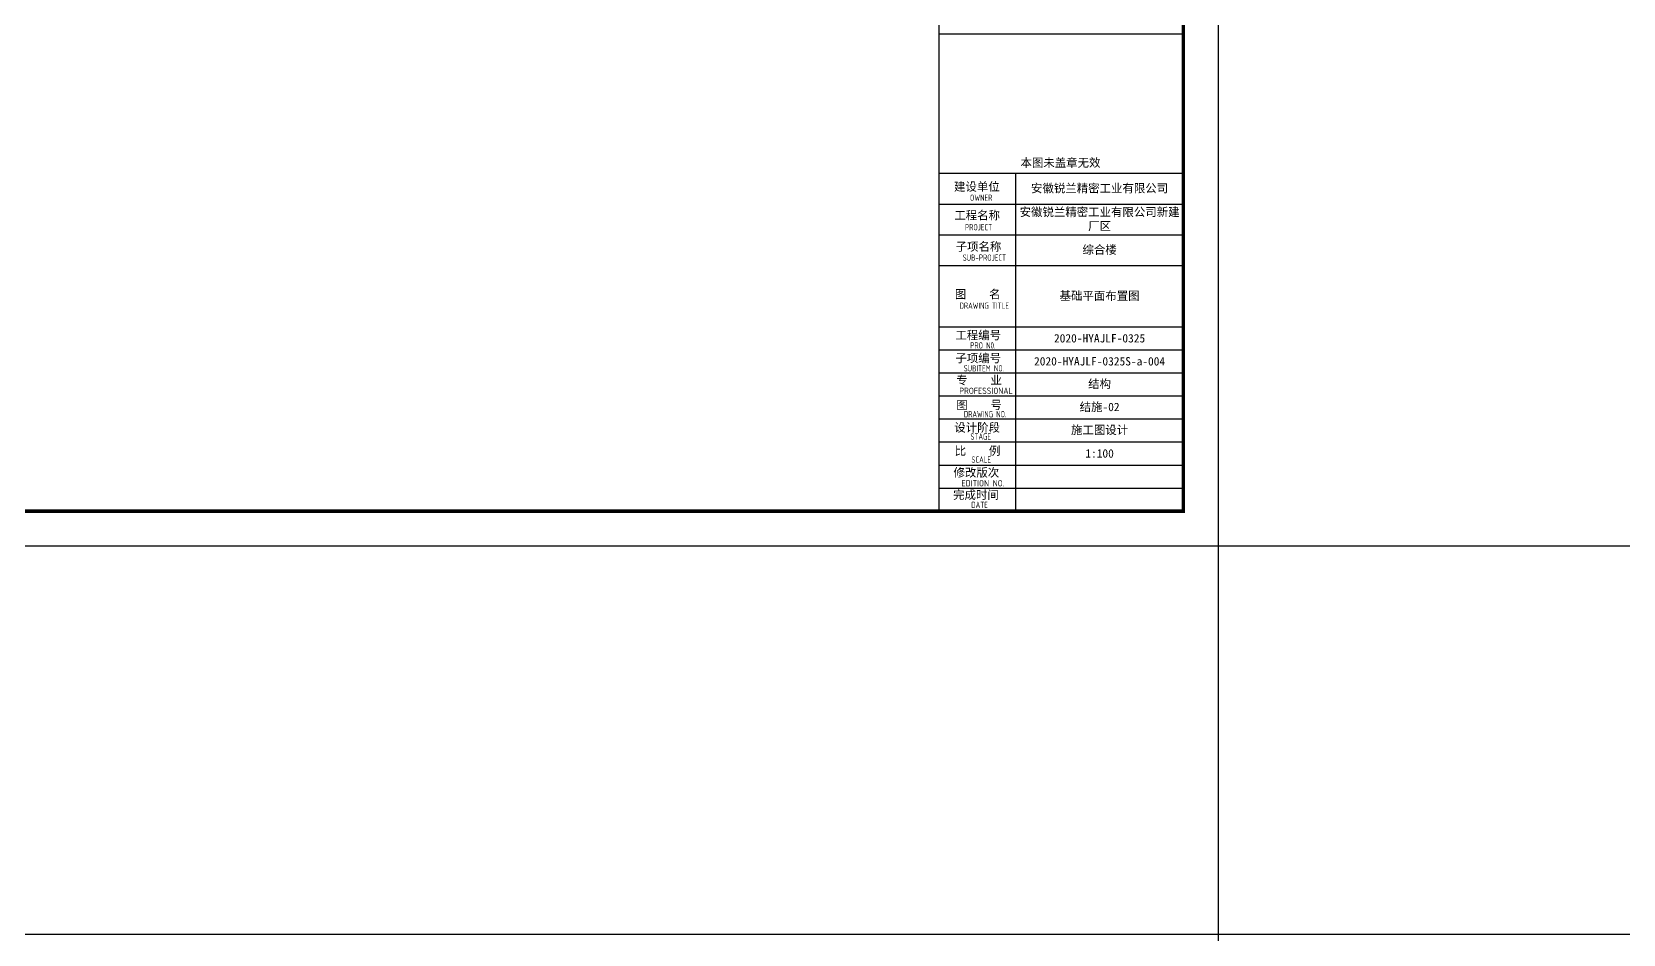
# Model space of a CAD drawing. Extents: x -638872 to -278819, y -139534 to 213996.
# Drawn here: x -582850 to -537258, y 49531 to 75391 of the extents above; entities that cross this region are included whole.
import ezdxf

# ---------------------------------------------------------------- set-up
doc = ezdxf.new("R2010")
doc.units = 0
doc.header["$LTSCALE"] = 1000
doc.header["$MEASUREMENT"] = 0
doc.layers.get('0').update_dxf_attribs({"linetype": 'CONTINUOUS'})
doc.layers.add('COLU_HATCH', color=251, linetype='CONTINUOUS', lineweight=0)
doc.layers.add('PUB_TITLE', color=171, linetype='CONTINUOUS')
doc.layers.add('TK', color=4, linetype='CONTINUOUS')
doc.styles.add('TSSD_REIN', font='tssdeng.shx', dxfattribs={"width": 0.7, "bigfont": 'tssdchn.shx'})
doc.styles.add('图签宋体', font='', dxfattribs={"height": 300})
doc.styles.get('图签宋体').set_extended_font_data('NSimSun')

# ---------------------------------------------------------------- blocks, each defined once
blk = doc.blocks.new('GeYuanFrame_57020136', base_point=(18.76, 4.34))
at = {"layer": 'PUB_TITLE'}
blk.add_lwpolyline([(703.76, 14.34), (703.76, 111.14)], dxfattribs=at)
at = {"layer": 'TK'}
for p, q in [((681.76, 102.34), (751.76, 102.34)), ((681.76, 93.54), (751.76, 93.54)), ((681.76, 84.74), (703.76, 84.74)), ((681.76, 84.74), (751.76, 84.74)), ((681.76, 67.18), (751.76, 67.18)), ((681.76, 67.14), (751.76, 67.14)), ((681.76, 60.58), (751.76, 60.58)), ((681.76, 53.98), (751.76, 53.98)), ((681.76, 47.38), (751.76, 47.38)), ((681.76, 40.78), (751.76, 40.78)), ((681.76, 34.18), (751.76, 34.18)), ((681.76, 27.58), (751.76, 27.58)), ((681.76, 20.98), (751.76, 20.98)), ((681.76, 14.34), (751.76, 14.34))]:
    blk.add_line(p, q, dxfattribs=at)
for points in [[(18.76, 424.34), (761.76, 424.34), (761.76, 4.34), (18.76, 4.34), (18.76, 424.34)], [(681.76, 151.14), (751.76, 151.14)]]:
    blk.add_lwpolyline(points, dxfattribs=at)
at = {"layer": 'TK', "const_width": 1}
blk.add_lwpolyline([(751.76, 414.34), (43.76, 414.34), (43.76, 14.34), (751.76, 14.34)], close=True, dxfattribs=at)
at = {"layer": 'TK'}
for points, const_width in [([(681.76, 414.34), (681.76, 14.34)], 0.4), ([(681.76, 111.14), (751.76, 111.14)], 0.35), ([(681.76, 67.18), (751.76, 67.18)], 0.35)]:
    blk.add_lwpolyline(points, dxfattribs=dict(at, const_width=const_width))
at = {"layer": 'TK', "style": '图签宋体'}
for s, p in [('本图未盖章无效', (705.1, 113.01)), ('建设单位', (686.06, 106.14)), ('工程名称', (686.14, 97.93)), ('子项名称', (686.52, 88.95)), ('图    名', (686.3, 75.3)), ('工程编号', (686.44, 63.58)), ('子项编号', (686.44, 57)), ('专    业', (686.68, 50.69)), ('图    号', (686.69, 43.58)), ('设计阶段', (686.12, 37.12)), ('比    例', (686.26, 30.44)), ('修改版次', (685.91, 24.22)), ('完成时间', (685.79, 17.83))]:
    blk.add_text(s, height=2.4, dxfattribs=at).set_placement(p)
at = {"layer": 'TK', "style": 'TSSD_REIN'}
for s, width, p in [('OWNER', 0.7, (690.65, 103.29)), ('PROJECT', 0.7, (689.19, 94.83)), ('SUB-PROJECT', 0.7, (688.53, 86.11)), ('DRAWING TITLE', 0.7, (687.64, 72.34)), ('PRO N0.', 0.7, (690.68, 60.96)), ('SUBITEM NO.', 0.7, (688.82, 54.39)), ('PROFESSIONAL', 0.8, (687.55, 47.95)), ('DRAWING NO.', 0.7, (688.86, 41.26)), ('STAGE', 0.7, (690.76, 34.84)), ('SCALE', 0.7, (691.05, 28.23)), ('EDITION NO.', 0.8, (688.2, 21.45)), ('DATE', 0.7, (691, 15.26))]:
    blk.add_text(s, height=1.8, dxfattribs=dict(at, width=width)).set_placement(p)
at = {"layer": 'TK', "char_height": 2.4, "width": 48, "attachment_point": 5, "style": '图签宋体'}
for s, insert in [('安徽锐兰精密工业有限公司', (727.76, 106.74)), ('安徽锐兰精密工业有限公司新建厂区', (727.76, 97.94)), ('综合楼', (727.76, 89.14)), ('基础平面布置图', (727.76, 75.94)), ('2020-HYAJLF-0325', (727.76, 63.88)), ('2020-HYAJLF-0325S-a-004', (727.76, 57.28)), ('结构', (727.76, 50.68)), ('结施-02', (727.76, 44.08)), ('施工图设计', (727.76, 37.48)), ('1:100', (727.76, 30.88))]:
    blk.add_mtext(s, dxfattribs=dict(at, insert=insert))
blk = doc.blocks.new('GeYuanFrame_63356788', base_point=(18.76, 4.34))
at = {"layer": 'TK'}
blk.add_lwpolyline([(18.76, 424.34), (761.76, 424.34), (761.76, 4.34), (18.76, 4.34), (18.76, 424.34)], dxfattribs=at)

msp = doc.modelspace()

# ---------------------------------------------------------------- linework, layer by layer
msp.add_lwpolyline([(-548858.72, 49530.67), (-533145.38, 49530.67), (-533145.38, 60652.29), (-548858.72, 60652.29)], close=True)

# ---------------------------------------------------------------- block references
at = {"layer": 'COLU_HATCH', "xscale": 100, "yscale": 100, "zscale": 100}
for name, p in [('GeYuanFrame_57020136', (-623158.72, 60652.29)), ('GeYuanFrame_63356788', (-623158.72, 7530.67))]:
    msp.add_blockref(name, p, dxfattribs=at)

doc.saveas('drawing.dxf')
